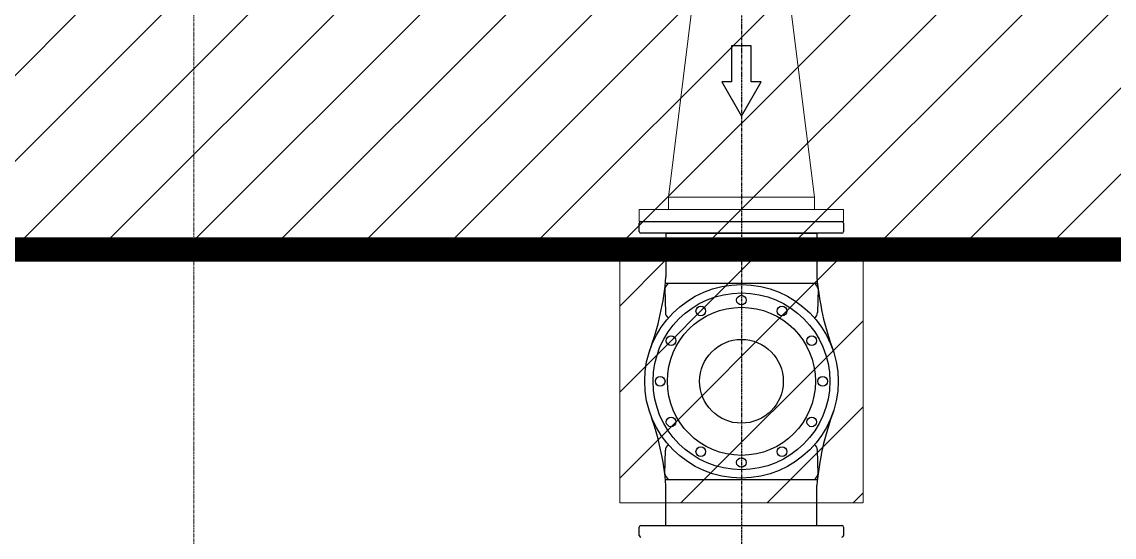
# Model space of a CAD drawing. Header units: inches. Extents: x 0 to 235202, y 0 to 184293.
# Drawn here: x 158795 to 163283, y 128245 to 130362 of the extents above; entities that cross this region are included whole.
import ezdxf
from ezdxf.enums import TextEntityAlignment as Align

# ---------------------------------------------------------------- set-up
doc = ezdxf.new("R2010")
doc.units = ezdxf.units.IN
doc.header["$MEASUREMENT"] = 0
for name, pattern in [('CENTER', [2, 1.25, -0.25, 0.25, -0.25]), ('HIDDEN', [0.375, 0.25, -0.125]), ('PHANTOM2', [1.25, 0.625, -0.125, 0.125, -0.125, 0.125, -0.125])]:
    doc.linetypes.add(name, pattern=pattern)
doc.layers.add('.5', color=8, linetype='Continuous', lineweight=0)
doc.layers.add('DIM', color=251, linetype='Continuous', lineweight=0)
for name, color, linetype in [('71-12459_XREF-T-BLK_A1$0$BORDER', 6, 'Continuous'), ('GRID_TXT45', 4, 'Continuous'), ('ID_LEGEND', 3, 'Continuous'), ('M-HVAC-EQPM-NEW', 5, 'Continuous'), ('M-X-BKGD', 8, 'Continuous'), ('PIPE', 3, 'Continuous'), ('WINDOW ELEV', 3, 'Continuous')]:
    doc.layers.add(name, color=color, linetype=linetype)
doc.styles.add('SIMPLEX', font='simplex.shx')

# ---------------------------------------------------------------- blocks, each defined once
blk = doc.blocks.new('FLOOR PLAN REV 2')
at = {"layer": '.5', "color": 8, "linetype": 'CENTER', "ltscale": 10}
blk.add_line((85026.8, 216570.9), (85026.8, 247897.6), dxfattribs=at)
at = {"color": 8, "linetype": 'PHANTOM2', "ltscale": 20}
blk.add_line((87276.8, 246052.7), (87276.8, 222708.1), dxfattribs=at)
at = {"color": 8}
for p, q in [((87317.3, 230090.6), (87236.3, 230090.6)), ((87236.3, 230090.6), (87236.3, 229942.2)), ((87317.3, 229942.2), (87317.3, 230090.6)), ((87236.3, 229942.2), (87195.8, 229942.2)), ((87195.8, 229942.2), (87276.8, 229801.6)), ((87276.8, 229801.6), (87357.8, 229942.2)), ((87357.8, 229942.2), (87317.3, 229942.2))]:
    blk.add_line(p, q, dxfattribs=at)
at = {"color": 8, "lineweight": -3, "ltscale": 5}
for p, q in [((86856.8, 229327.7), (86856.8, 229361.2)), ((86864, 229368.5), (87689.5, 229368.5)), ((87696.8, 229361.2), (87696.8, 229327.7)), ((87689.5, 229320.5), (86864, 229320.5)), ((86856.8, 228078.6), (86856.8, 228112.1)), ((86864, 228119.3), (87689.5, 228119.3)), ((87696.8, 228112.1), (87696.8, 228078.6))]:
    blk.add_line(p, q, dxfattribs=at)
for centre, start, end in [((86864, 229361.2), 90, 180), ((87689.5, 229361.2), 360, 90), ((86864, 229327.7), 180, 270), ((87689.5, 229327.7), 270, 0), ((86864, 228112.1), 90, 180), ((86864, 228078.6), 180, 270), ((87689.5, 228112.1), 360, 90), ((87689.5, 228078.6), 270, 0)]:
    blk.add_arc(centre, 7.24, start, end, dxfattribs=at)
at = {"layer": 'DIM', "color": 8, "linetype": 'Continuous', "ltscale": 10}
for p, q in [((86976.8, 229468.5), (87101.8, 230468.5)), ((87576.8, 229468.5), (87451.8, 230468.5)), ((86976.8, 229418.5), (86976.8, 229468.5)), ((87576.8, 229468.5), (86976.8, 229468.5)), ((87576.8, 229418.5), (87576.8, 229468.5)), ((87696.8, 229418.5), (86856.8, 229418.5)), ((86856.8, 229418.5), (86856.8, 229368.5)), ((87576.8, 229418.5), (86976.8, 229418.5)), ((87696.8, 229368.5), (87696.8, 229418.5)), ((86856.8, 229368.5), (87696.8, 229368.5))]:
    blk.add_line(p, q, dxfattribs=at)
at = {"layer": 'DIM', "color": 8, "linetype": 'HIDDEN', "ltscale": 7}
for p, q in [((87776.8, 229211.8), (86776.8, 229211.8)), ((86776.8, 229211.8), (86776.8, 228211.8)), ((87776.8, 228211.8), (87776.8, 229211.8)), ((86776.8, 228211.8), (87776.8, 228211.8))]:
    blk.add_line(p, q, dxfattribs=at)
at = {"layer": 'DIM', "color": 8, "linetype": 'Continuous'}
for p, q in [((86776.8, 229021), (86967.7, 229211.8)), ((86776.8, 228667.4), (87321.2, 229211.8)), ((86776.8, 228313.8), (87674.8, 229211.8)), ((87028.3, 228211.8), (87776.8, 228960.3)), ((87381.9, 228211.8), (87776.8, 228606.7)), ((87735.4, 228211.8), (87776.8, 228253.2))]:
    blk.add_line(p, q, dxfattribs=at)
at = {"layer": 'ID_LEGEND', "color": 8}
blk.add_circle((87276.8, 228711.8), 172.1, dxfattribs=at)
at = {"layer": 'PIPE', "color": 8}
for p, q in [((86966.7, 229320.5), (86966.7, 229140.6)), ((86966.7, 229320.5), (87586.9, 229320.5)), ((87586.9, 229320.5), (87586.9, 229140.6)), ((86964.3, 229114.9), (87589.3, 229114.9)), ((86961.7, 229092.5), (86964.3, 228994.9)), ((87591.8, 229092.5), (87589.3, 228994.9)), ((86961.7, 228331.2), (86964.3, 228428.7)), ((87591.8, 228331.2), (87589.3, 228428.7)), ((86964.3, 228308.7), (87589.3, 228308.7)), ((86966.7, 228119.3), (86966.7, 228283.1)), ((87586.9, 228119.3), (87586.9, 228283.1)), ((86966.7, 228119.3), (87586.9, 228119.3))]:
    blk.add_line(p, q, dxfattribs=at)
for centre, radius in [((87276.8, 228711.8), 397.5), ((87276.8, 228711.8), 363.2), ((87276.8, 229045.5), 19.8), ((87109.9, 229000.8), 19.8), ((87443.6, 229000.8), 19.8), ((87276.8, 228711.8), 304.2), ((86987.8, 228878.7), 19.8), ((87565.8, 228878.7), 19.8), ((86943.1, 228711.8), 19.8), ((87610.5, 228711.8), 19.8), ((86987.8, 228545), 19.8), ((87565.8, 228545), 19.8), ((87109.9, 228422.9), 19.8), ((87443.6, 228422.9), 19.8), ((87276.8, 228378.2), 19.8)]:
    blk.add_circle(centre, radius, dxfattribs=at)
for centre, radius, start, end in [((85825.8, 229233.8), 1144.7, 339.6588, 355.3314), ((87002.8, 229081.7), 42.5, 128.4992, 165.2516), ((87550.8, 229081.7), 42.5, 14.7484, 51.5008), ((88727.8, 229233.8), 1144.7, 184.6686, 200.3412), ((86990.8, 228994.4), 26.5, 178.8653, 237.0344), ((87562.8, 228994.4), 26.5, 302.9656, 1.1347), ((85825.8, 228189.9), 1144.7, 4.6686, 20.3412), ((88727.8, 228189.9), 1144.7, 159.6588, 175.3314), ((86990.8, 228429.3), 26.5, 122.9656, 181.1347), ((87562.8, 228429.3), 26.5, 358.8653, 57.0344), ((87002.8, 228342), 42.5, 194.7484, 231.5008), ((87550.8, 228342), 42.5, 308.4992, 345.2516)]:
    blk.add_arc(centre, radius, start, end, dxfattribs=at)
at = {"layer": 'GRID_TXT45', "color": 8, "style": 'SIMPLEX'}
for p in [(53803.1, 233267.6), (53803.1, 227018.5), (53803.1, 220768)]:
    blk.add_attdef('GRD_TXT', text='', height=450, rotation=180, dxfattribs=at).set_placement(p, align=Align.MIDDLE_CENTER)
blk = doc.blocks.new('PLAN REV 1')
at = {"layer": 'WINDOW ELEV', "color": 1}
blk.add_blockref('FLOOR PLAN REV 2', (115854.5, -22751.9), dxfattribs=at)

msp = doc.modelspace()

# ---------------------------------------------------------------- hatches: boundary and pattern name
at = {"layer": 'M-HVAC-EQPM-NEW'}
h = msp.add_hatch(dxfattribs=at)
h.set_pattern_fill('ANSI31', color=8, scale=2000)
h.set_pattern_definition([(45, (-41380.03, -77074.9), (-176.7767, 176.7767), [])])
h.paths.add_polyline_path([(148917.3, 132888.6), (189081.7, 132888.6), (189081.7, 127797), (176827.3, 127797), (176827.3, 129426.6), (148917.3, 129426.6)])

# ---------------------------------------------------------------- linework, layer by layer
at = {"layer": '71-12459_XREF-T-BLK_A1$0$BORDER', "color": 1, "linetype": 'HIDDEN', "ltscale": 30, "const_width": 100, "flags": 128}
msp.add_lwpolyline([(148917.3, 132888.6), (189081.7, 132888.6), (189081.7, 127797), (176827.3, 127797), (176827.3, 129426.6), (148917.3, 129426.6)], close=True, dxfattribs=at)

# ---------------------------------------------------------------- block references
at = {"layer": 'M-X-BKGD', "color": 8}
msp.add_blockref('PLAN REV 1', (-41380, -77074.9), dxfattribs=at)

doc.saveas('drawing.dxf')
